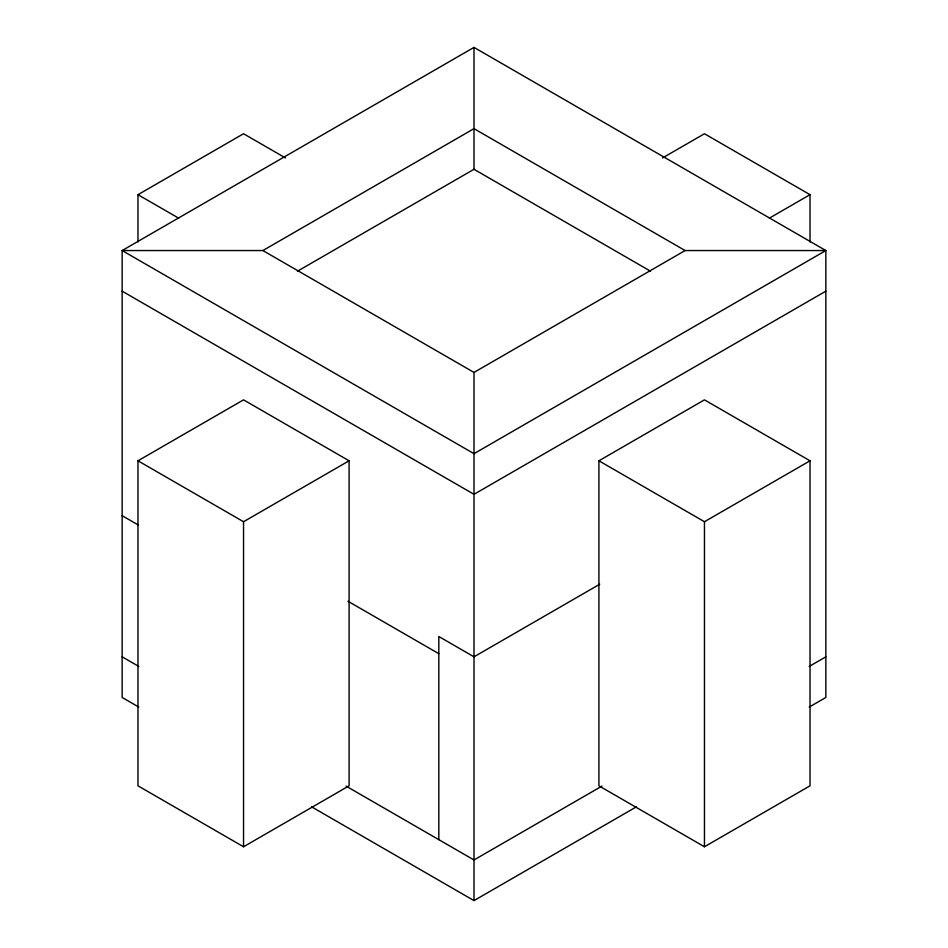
<?xml version="1.0" encoding="UTF-8"?>
<svg xmlns="http://www.w3.org/2000/svg" width="948" height="948" viewBox="0 0 948 948"><rect width="100%" height="100%" fill="white"/><g stroke="black" fill="none" stroke-linecap="round" stroke-linejoin="round"><path stroke-width="1.42" d="M137.981 241.953L137.981 194.684L243.541 133.739L285.502 157.961M809.225 707.066L825.85 697.455L825.85 250.545L474 47.4L122.15 250.545L122.15 697.455L138.775 707.066M262.892 250.545L474 128.655L685.108 250.545L825.85 250.545L474 453.677L122.15 250.545L262.892 250.545L474 372.422L685.108 250.545M297.435 271.223L474 169.289L650.565 271.223M137.981 460.799L243.541 399.855L349.089 460.799L349.089 785.821L243.541 846.765L137.981 785.821L137.981 460.799L243.541 521.732L349.089 460.799M662.498 157.961L704.459 133.739L810.019 194.684L810.019 241.953M769.326 218.17L810.019 194.684M825.85 291.166L474 494.311L122.15 291.166M598.911 460.799L704.459 399.855L810.019 460.799L810.019 785.821L704.459 846.765L598.911 785.821L598.911 460.799L704.459 521.732L810.019 460.799M599.717 584.241L474 656.822L438.817 636.511L438.817 839.655M601.944 786.105L474 859.966L346.056 786.105M809.225 666.432L825.85 656.834M311.513 806.784L474 900.6L636.487 806.784M137.981 194.684L178.674 218.17M347.975 601.245L438.817 653.693M122.15 515.676L138.479 525.109M122.15 656.834L138.775 666.432M704.459 521.732L704.459 846.765M474 47.4L474 169.289M474 372.422L474 900.6M243.541 521.732L243.541 846.765"/></g></svg>
